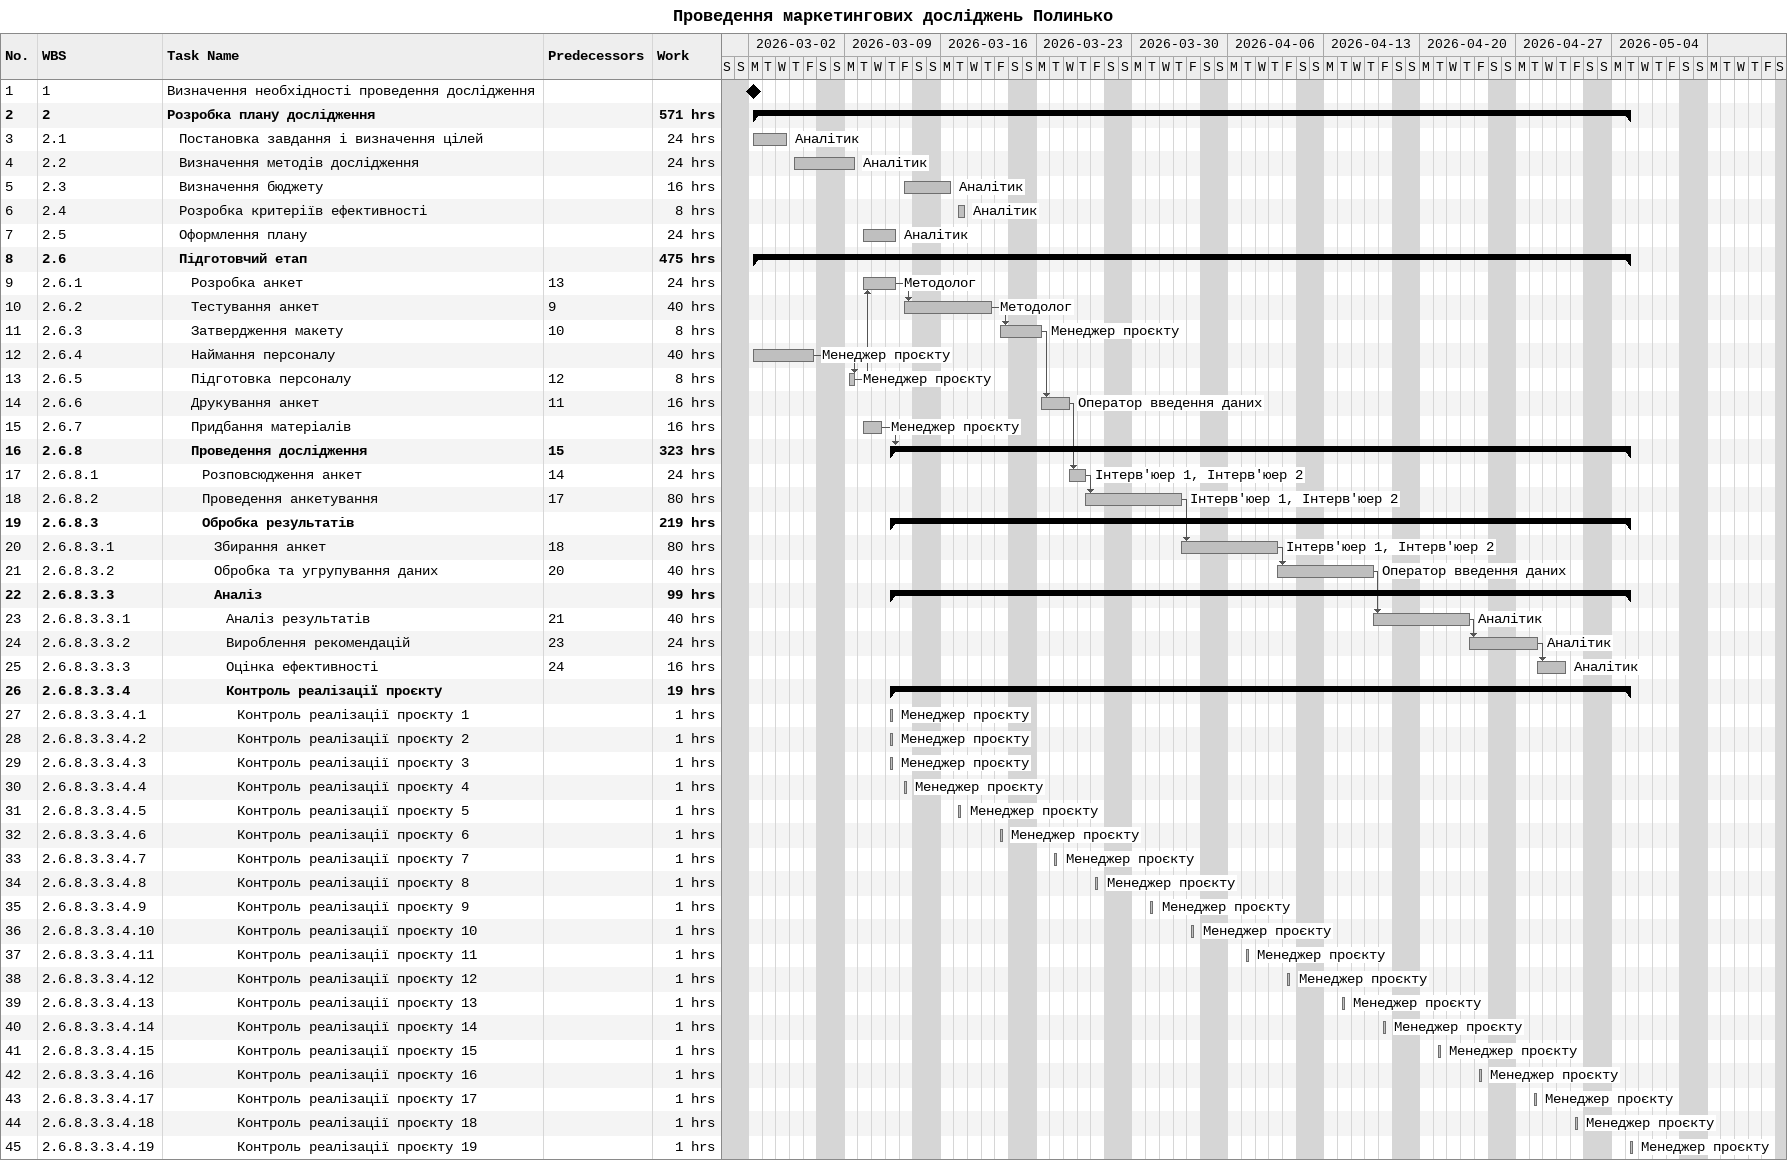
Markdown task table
Проведення маркетингових досліджень Полинько

| ID | WBS | Task | Start | Finish | Predecessors | Resources | Work (h) |
|---|---|---|---|---|---|---|---|
| 1 | 1 | Визначення необхідності проведення дослідження (milestone) | 2026-03-02 | 2026-03-02 |  |  |  |
| 2 | 2 | **Розробка плану дослідження** | 2026-03-02 | 2026-05-05 |  |  | 571 |
| 3 | 2.1 | Постановка завдання і визначення цілей | 2026-03-02 | 2026-03-04 |  | Аналітик | 24 |
| 4 | 2.2 | Визначення методів дослідження | 2026-03-05 | 2026-03-09 |  | Аналітик | 24 |
| 5 | 2.3 | Визначення бюджету | 2026-03-13 | 2026-03-16 |  | Аналітик | 16 |
| 6 | 2.4 | Розробка критеріїв ефективності | 2026-03-17 | 2026-03-17 |  | Аналітик | 8 |
| 7 | 2.5 | Оформлення плану | 2026-03-10 | 2026-03-12 |  | Аналітик | 24 |
| 8 | 2.6 | **Підготовчий етап** | 2026-03-02 | 2026-05-05 |  |  | 475 |
| 9 | 2.6.1 | Розробка анкет | 2026-03-10 | 2026-03-12 | 13 | Методолог | 24 |
| 10 | 2.6.2 | Тестування анкет | 2026-03-13 | 2026-03-19 | 9 | Методолог | 40 |
| 11 | 2.6.3 | Затвердження макету | 2026-03-20 | 2026-03-23 | 10 | Менеджер проєкту | 8 |
| 12 | 2.6.4 | Наймання персоналу | 2026-03-02 | 2026-03-06 |  | Менеджер проєкту | 40 |
| 13 | 2.6.5 | Підготовка персоналу | 2026-03-09 | 2026-03-09 | 12 | Менеджер проєкту | 8 |
| 14 | 2.6.6 | Друкування анкет | 2026-03-23 | 2026-03-25 | 11 | Оператор введення даних | 16 |
| 15 | 2.6.7 | Придбання матеріалів | 2026-03-10 | 2026-03-11 |  | Менеджер проєкту | 16 |
| 16 | 2.6.8 | **Проведення дослідження** | 2026-03-12 | 2026-05-05 | 15 |  | 323 |
| 17 | 2.6.8.1 | Розповсюдження анкет | 2026-03-25 | 2026-03-26 | 14 | Інтерв'юер 1, Інтерв'юер 2 | 24 |
| 18 | 2.6.8.2 | Проведення анкетування | 2026-03-26 | 2026-04-02 | 17 | Інтерв'юер 1, Інтерв'юер 2 | 80 |
| 19 | 2.6.8.3 | **Обробка результатів** | 2026-03-12 | 2026-05-05 |  |  | 219 |
| 20 | 2.6.8.3.1 | Збирання анкет | 2026-04-02 | 2026-04-09 | 18 | Інтерв'юер 1, Інтерв'юер 2 | 80 |
| 21 | 2.6.8.3.2 | Обробка та угрупування даних | 2026-04-09 | 2026-04-16 | 20 | Оператор введення даних | 40 |
| 22 | 2.6.8.3.3 | **Аналіз** | 2026-03-12 | 2026-05-05 |  |  | 99 |
| 23 | 2.6.8.3.3.1 | Аналіз результатів | 2026-04-16 | 2026-04-23 | 21 | Аналітик | 40 |
| 24 | 2.6.8.3.3.2 | Вироблення рекомендацій | 2026-04-23 | 2026-04-28 | 23 | Аналітик | 24 |
| 25 | 2.6.8.3.3.3 | Оцінка ефективності | 2026-04-28 | 2026-04-30 | 24 | Аналітик | 16 |
| 26 | 2.6.8.3.3.4 | **Контроль реалізації проєкту** | 2026-03-12 | 2026-05-05 |  |  | 19 |
| 27 | 2.6.8.3.3.4.1 | Контроль реалізації проєкту 1 | 2026-03-12 | 2026-03-12 |  | Менеджер проєкту | 1 |
| 28 | 2.6.8.3.3.4.2 | Контроль реалізації проєкту 2 | 2026-03-12 | 2026-03-12 |  | Менеджер проєкту | 1 |
| 29 | 2.6.8.3.3.4.3 | Контроль реалізації проєкту 3 | 2026-03-12 | 2026-03-12 |  | Менеджер проєкту | 1 |
| 30 | 2.6.8.3.3.4.4 | Контроль реалізації проєкту 4 | 2026-03-13 | 2026-03-13 |  | Менеджер проєкту | 1 |
| 31 | 2.6.8.3.3.4.5 | Контроль реалізації проєкту 5 | 2026-03-17 | 2026-03-17 |  | Менеджер проєкту | 1 |
| 32 | 2.6.8.3.3.4.6 | Контроль реалізації проєкту 6 | 2026-03-20 | 2026-03-20 |  | Менеджер проєкту | 1 |
| 33 | 2.6.8.3.3.4.7 | Контроль реалізації проєкту 7 | 2026-03-24 | 2026-03-24 |  | Менеджер проєкту | 1 |
| 34 | 2.6.8.3.3.4.8 | Контроль реалізації проєкту 8 | 2026-03-27 | 2026-03-27 |  | Менеджер проєкту | 1 |
| 35 | 2.6.8.3.3.4.9 | Контроль реалізації проєкту 9 | 2026-03-31 | 2026-03-31 |  | Менеджер проєкту | 1 |
| 36 | 2.6.8.3.3.4.10 | Контроль реалізації проєкту 10 | 2026-04-03 | 2026-04-03 |  | Менеджер проєкту | 1 |
| 37 | 2.6.8.3.3.4.11 | Контроль реалізації проєкту 11 | 2026-04-07 | 2026-04-07 |  | Менеджер проєкту | 1 |
| 38 | 2.6.8.3.3.4.12 | Контроль реалізації проєкту 12 | 2026-04-10 | 2026-04-10 |  | Менеджер проєкту | 1 |
| 39 | 2.6.8.3.3.4.13 | Контроль реалізації проєкту 13 | 2026-04-14 | 2026-04-14 |  | Менеджер проєкту | 1 |
| 40 | 2.6.8.3.3.4.14 | Контроль реалізації проєкту 14 | 2026-04-17 | 2026-04-17 |  | Менеджер проєкту | 1 |
| 41 | 2.6.8.3.3.4.15 | Контроль реалізації проєкту 15 | 2026-04-21 | 2026-04-21 |  | Менеджер проєкту | 1 |
| 42 | 2.6.8.3.3.4.16 | Контроль реалізації проєкту 16 | 2026-04-24 | 2026-04-24 |  | Менеджер проєкту | 1 |
| 43 | 2.6.8.3.3.4.17 | Контроль реалізації проєкту 17 | 2026-04-28 | 2026-04-28 |  | Менеджер проєкту | 1 |
| 44 | 2.6.8.3.3.4.18 | Контроль реалізації проєкту 18 | 2026-05-01 | 2026-05-01 |  | Менеджер проєкту | 1 |
| 45 | 2.6.8.3.3.4.19 | Контроль реалізації проєкту 19 | 2026-05-05 | 2026-05-05 |  | Менеджер проєкту | 1 |
